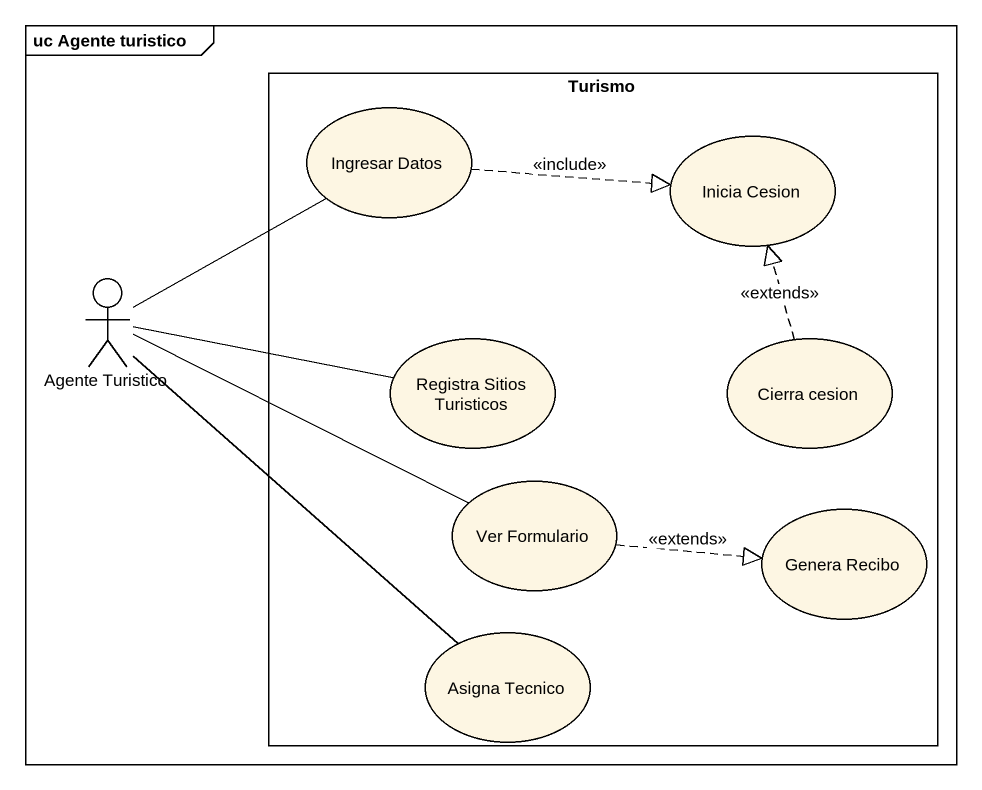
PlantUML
@startuml
mainframe uc Agente turistico
rectangle Turismo {
  usecase "Ingresar Datos" as Ingresar_Datos
  usecase "Inicia Cesion" as Inicia_Cesion
  usecase "Registra Sitios Turisticos" as Registra_Sitios_Turisticos
  usecase "Cierra cesion" as Cierra_cesion
  usecase "Ver Formulario" as Ver_Formulario
  usecase "Genera Recibo" as Genera_Recibo
  usecase "Asigna Tecnico" as Asigna_Tecnico
}
actor "Agente Turistico" as Agente_Turistico
Ingresar_Datos .right.|> Inicia_Cesion : <<include>>
Agente_Turistico -up- Ingresar_Datos
Agente_Turistico -right- Registra_Sitios_Turisticos
Agente_Turistico -right- Ver_Formulario
Agente_Turistico -- Asigna_Tecnico
Cierra_cesion .up.|> Inicia_Cesion : <<extends>>
Ver_Formulario .right.|> Genera_Recibo : <<extends>>
@enduml
